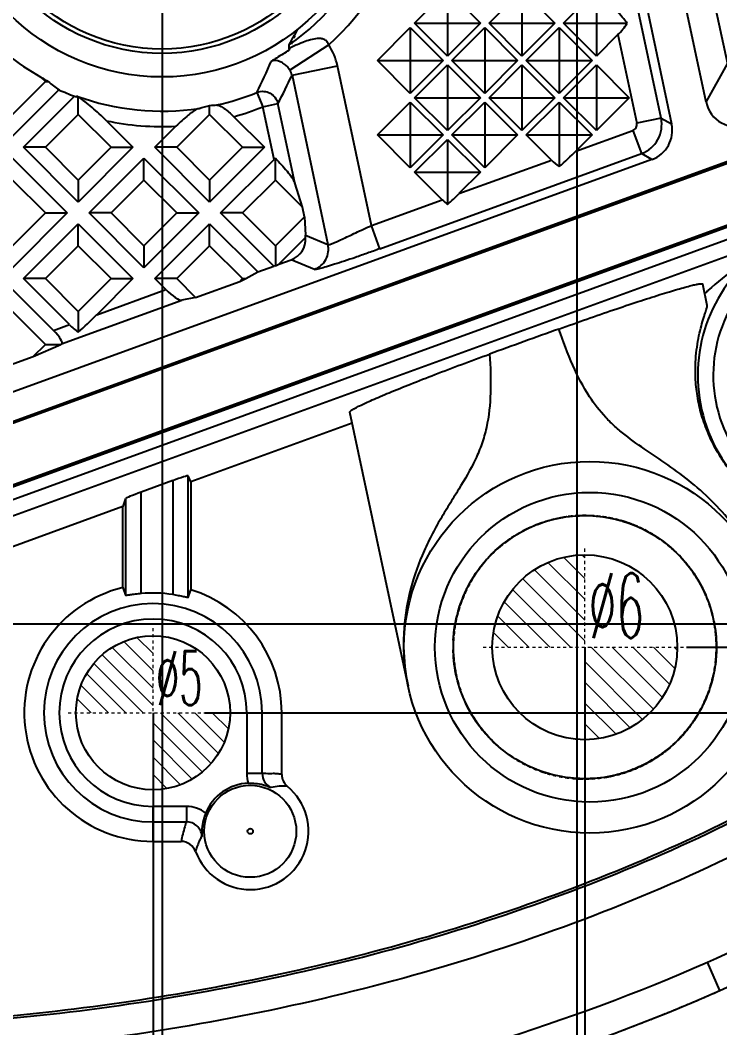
# Model space of a CAD drawing. Header units: millimetres. Extents: x 2089 to 2530, y 1631 to 2074.
# Drawn here: x 2254.95 to 2277.64, y 1778.78 to 1811.48 of the extents above; entities that cross this region are included whole.
import ezdxf

# ---------------------------------------------------------------- set-up
doc = ezdxf.new("R2010")
doc.units = ezdxf.units.MM
doc.linetypes.add('CENTER', pattern=[0.6, 0.375, -0.075, 0.075, -0.075])
doc.linetypes.add('HIDDEN', pattern=[0.2, 0.1, -0.1])
doc.layers.add('DEFAULT_2', color=8, linetype='HIDDEN')
doc.layers.add('epin', color=13, linetype='Continuous', lineweight=9)
doc.styles.get("Standard").update_dxf_attribs({"font": 'arial.ttf'})
doc.styles.add('TXT05', font='txt.shx', dxfattribs={"width": 0.5, "bigfont": 'gbcbig.shx'})
doc.dimstyles.new('副本 ISO-25-1', dxfattribs={"dimtxt": 5, "dimasz": 5, "dimexe": 0, "dimexo": 0, "dimgap": 0, "dimtad": 1, "dimtxsty": 'Standard', "dimcen": 0, "dimclrd": 4, "dimclre": 4, "dimclrt": 6, "dimazin": 0, "dimtfac": 1, "dimtofl": 0, "dimtmove": 0, "dimatfit": 3, "dimfxl": 0, "dimarcsym": 0})

# ---------------------------------------------------------------- blocks, each defined once
blk = doc.blocks.new('epin_ejp_6')
at = {"layer": 'epin'}
h = blk.add_hatch(dxfattribs=at)
h.set_pattern_fill('_ANSI31', color=123, scale=0.15, angle=90, style=0)
h.set_pattern_definition([(135, (735.3002, 266.8078), (-0.3367596, -0.3367596), [])])
h.paths.add_polyline_path([(0, 3, 0.414214), (-3, 0), (0, 0)])
h.paths.add_polyline_path([(3, 0), (0, 0), (0, -3, 0.414214)])
at = {"layer": 'epin', "color": 1, "linetype": 'CENTER', "ltscale": 0.186593}
for p, q in [((0, -3.3), (0, 3.3)), ((-3.3, 0), (3.3, 0))]:
    blk.add_line(p, q, dxfattribs=at)
at = {"layer": 'epin'}
blk.add_circle((0, 0), 3, dxfattribs=at)
at = {"layer": 'epin', "color": 6, "style": 'TXT05', "width": 0.5}
blk.add_text('%%c6', height=2.1, dxfattribs=at).set_placement((0.12, 0.3))
blk = doc.blocks.new('epin_ejp_5')
at = {"layer": 'epin'}
h = blk.add_hatch(dxfattribs=at)
h.set_pattern_fill('_ANSI31', color=123, scale=0.125, angle=90, style=0)
h.set_pattern_definition([(135, (997.232, -920.25403), (-0.280633, -0.280633), [])])
h.paths.add_polyline_path([(0, 2.5, 0.414214), (-2.5, 0), (0, 0)])
h.paths.add_polyline_path([(2.5, 0), (0, 0), (0, -2.5, 0.414214)])
at = {"layer": 'epin', "color": 1, "linetype": 'CENTER', "ltscale": 0.155494}
for p, q in [((0, -2.75), (0, 2.75)), ((-2.75, 0), (2.75, 0))]:
    blk.add_line(p, q, dxfattribs=at)
at = {"layer": 'epin'}
blk.add_circle((0, 0), 2.5, dxfattribs=at)
at = {"layer": 'epin', "color": 6, "style": 'TXT05', "width": 0.5}
blk.add_text('%%c5', height=1.75, dxfattribs=at).set_placement((0.1, 0.25))
blk = doc.blocks.new('*D115')
at = {"color": 4, "linetype": 'Continuous', "lineweight": -2, "transparency": 16777216}
for p, q in [((2295.255, 1812.953), (2330.286, 1812.953)), ((2330.286, 1812.953), (2340.286, 1809.309)), ((2340.286, 1809.309), (2367.108, 1809.309))]:
    blk.add_line(p, q, dxfattribs=at)
at = {"layer": 'Defpoints', "color": 0, "transparency": 16777216}
for p in [(2248.301, 1863.577), (2295.255, 1812.953), (2350.286, 1809.309)]:
    blk.add_point(p, dxfattribs=at)
at = {"color": 6, "transparency": 16777216, "insert": (2358.697, 1812.314), "char_height": 5, "attachment_point": 5}
blk.add_mtext('50,62', dxfattribs=at)
blk = doc.blocks.new('*D116')
at = {"color": 4, "linetype": 'Continuous', "lineweight": -2, "transparency": 16777216}
blk.add_line((2290.511, 1800.174), (2363.281, 1800.174), dxfattribs=at)
at = {"layer": 'Defpoints', "color": 0, "transparency": 16777216}
for p in [(2248.301, 1863.577), (2290.511, 1800.174), (2350.286, 1800.174)]:
    blk.add_point(p, dxfattribs=at)
at = {"color": 6, "transparency": 16777216, "insert": (2356.784, 1803.179), "char_height": 5, "attachment_point": 5}
blk.add_mtext('63,4', dxfattribs=at)
blk = doc.blocks.new('*D117')
at = {"color": 4, "linetype": 'Continuous', "lineweight": -2, "transparency": 16777216}
blk.add_line((2251.051, 1791.891), (2367.128, 1791.891), dxfattribs=at)
at = {"layer": 'Defpoints', "color": 0, "transparency": 16777216}
for p in [(2248.301, 1863.577), (2251.051, 1791.891), (2350.286, 1791.891)]:
    blk.add_point(p, dxfattribs=at)
at = {"color": 6, "transparency": 16777216, "insert": (2358.707, 1794.896), "char_height": 5, "attachment_point": 5}
blk.add_mtext('71,69', dxfattribs=at)
blk = doc.blocks.new('*D118')
at = {"color": 4, "linetype": 'Continuous', "lineweight": -2, "transparency": 16777216}
for p, q in [((2276.562, 1791.129), (2330.286, 1791.129)), ((2330.286, 1791.129), (2340.286, 1785.096)), ((2340.286, 1785.096), (2367.155, 1785.096))]:
    blk.add_line(p, q, dxfattribs=at)
at = {"layer": 'Defpoints', "color": 0, "transparency": 16777216}
for p in [(2248.301, 1863.577), (2276.562, 1791.129), (2350.286, 1785.096)]:
    blk.add_point(p, dxfattribs=at)
at = {"color": 6, "transparency": 16777216, "insert": (2358.721, 1788.101), "char_height": 5, "attachment_point": 5}
blk.add_mtext('72,45', dxfattribs=at)
blk = doc.blocks.new('*D119')
at = {"color": 4, "linetype": 'Continuous', "lineweight": -2, "transparency": 16777216}
for p, q in [((2260.938, 1789.003), (2330.286, 1789.003)), ((2330.286, 1789.003), (2340.286, 1778.245)), ((2340.286, 1778.245), (2367.118, 1778.245))]:
    blk.add_line(p, q, dxfattribs=at)
at = {"layer": 'Defpoints', "color": 0, "transparency": 16777216}
for p in [(2248.301, 1863.577), (2260.938, 1789.003), (2350.286, 1778.245)]:
    blk.add_point(p, dxfattribs=at)
at = {"color": 6, "transparency": 16777216, "insert": (2358.702, 1781.24), "char_height": 5, "attachment_point": 5}
blk.add_mtext('74,57', dxfattribs=at)
blk = doc.blocks.new('*D120')
at = {"color": 4, "linetype": 'Continuous', "lineweight": -2, "transparency": 16777216}
blk.add_line((2270.301, 1764.577), (2357.459, 1764.577), dxfattribs=at)
at = {"layer": 'Defpoints', "color": 0, "transparency": 16777216}
for p in [(2248.301, 1863.577), (2270.301, 1764.577), (2350.286, 1764.577)]:
    blk.add_point(p, dxfattribs=at)
at = {"color": 6, "transparency": 16777216, "insert": (2353.873, 1767.13), "char_height": 5, "attachment_point": 5}
blk.add_mtext('99', dxfattribs=at)
blk = doc.blocks.new('*D121')
at = {"color": 4, "linetype": 'Continuous', "lineweight": -2, "transparency": 16777216}
blk.add_line((2321.607, 1749.577), (2360.842, 1749.577), dxfattribs=at)
at = {"layer": 'Defpoints', "color": 0, "transparency": 16777216}
for p in [(2248.301, 1863.577), (2321.607, 1749.577), (2350.286, 1749.577)]:
    blk.add_point(p, dxfattribs=at)
at = {"color": 6, "transparency": 16777216, "insert": (2355.564, 1752.087), "char_height": 5, "attachment_point": 5}
blk.add_mtext('114', dxfattribs=at)
blk = doc.blocks.new('*D122')
at = {"color": 4, "linetype": 'Continuous', "lineweight": -2, "transparency": 16777216}
blk.add_line((2324.901, 1733.577), (2360.846, 1733.577), dxfattribs=at)
at = {"layer": 'Defpoints', "color": 0, "transparency": 16777216}
for p in [(2248.301, 1863.577), (2324.901, 1733.577), (2350.286, 1733.577)]:
    blk.add_point(p, dxfattribs=at)
at = {"color": 6, "transparency": 16777216, "insert": (2355.566, 1736.132), "char_height": 5, "attachment_point": 5}
blk.add_mtext('130', dxfattribs=at)
blk = doc.blocks.new('*D84')
at = {"color": 4, "linetype": 'Continuous', "lineweight": -2, "transparency": 16777216}
blk.add_line((2273.001, 1854.558), (2273.001, 1696.291), dxfattribs=at)
at = {"layer": 'Defpoints', "color": 0, "transparency": 16777216}
for p in [(2248.301, 1863.577), (2273.001, 1854.558), (2273.001, 1709.364)]:
    blk.add_point(p, dxfattribs=at)
at = {"color": 6, "transparency": 16777216, "insert": (2269.996, 1702.827), "char_height": 5, "attachment_point": 5, "rotation": 90}
blk.add_mtext('24,7', dxfattribs=at)
blk = doc.blocks.new('*D85')
at = {"color": 4, "linetype": 'Continuous', "lineweight": -2, "transparency": 16777216}
blk.add_line((2292.521, 1859.356), (2292.521, 1692.341), dxfattribs=at)
at = {"layer": 'Defpoints', "color": 0, "transparency": 16777216}
for p in [(2248.301, 1863.577), (2292.521, 1859.356), (2292.521, 1709.364)]:
    blk.add_point(p, dxfattribs=at)
at = {"color": 6, "transparency": 16777216, "insert": (2289.516, 1700.853), "char_height": 5, "attachment_point": 5, "rotation": 90}
blk.add_mtext('44,22', dxfattribs=at)
blk = doc.blocks.new('*D86')
at = {"color": 4, "linetype": 'Continuous', "lineweight": -2, "transparency": 16777216}
for p, q in [((2259.547, 1815.253), (2259.547, 1729.364)), ((2259.547, 1729.364), (2260.753, 1719.364)), ((2260.753, 1719.364), (2260.753, 1692.925))]:
    blk.add_line(p, q, dxfattribs=at)
at = {"layer": 'Defpoints', "color": 0, "transparency": 16777216}
for p in [(2248.301, 1863.577), (2259.547, 1815.253), (2260.753, 1709.364)]:
    blk.add_point(p, dxfattribs=at)
at = {"color": 6, "transparency": 16777216, "insert": (2257.748, 1701.144), "char_height": 5, "attachment_point": 5, "rotation": 90}
blk.add_mtext('11,25', dxfattribs=at)
blk = doc.blocks.new('*D87')
at = {"color": 4, "linetype": 'Continuous', "lineweight": -2, "transparency": 16777216}
for p, q in [((2293.526, 1812.016), (2293.526, 1729.364)), ((2293.526, 1729.364), (2301.15, 1719.364)), ((2301.15, 1719.364), (2301.15, 1692.29))]:
    blk.add_line(p, q, dxfattribs=at)
at = {"layer": 'Defpoints', "color": 0, "transparency": 16777216}
for p in [(2248.301, 1863.577), (2293.526, 1812.016), (2301.15, 1709.364)]:
    blk.add_point(p, dxfattribs=at)
at = {"color": 6, "transparency": 16777216, "insert": (2298.145, 1700.827), "char_height": 5, "attachment_point": 5, "rotation": 90}
blk.add_mtext('45,23', dxfattribs=at)
blk = doc.blocks.new('*D88')
at = {"color": 4, "linetype": 'Continuous', "lineweight": -2, "transparency": 16777216}
for p, q in [((2290.511, 1798.296), (2290.511, 1729.364)), ((2290.511, 1729.364), (2287.247, 1719.364)), ((2287.247, 1719.364), (2287.247, 1693.255))]:
    blk.add_line(p, q, dxfattribs=at)
at = {"layer": 'Defpoints', "color": 0, "transparency": 16777216}
for p in [(2248.301, 1863.577), (2290.511, 1798.296), (2287.247, 1709.364)]:
    blk.add_point(p, dxfattribs=at)
at = {"color": 6, "transparency": 16777216, "insert": (2284.242, 1701.31), "char_height": 5, "attachment_point": 5, "rotation": 90}
blk.add_mtext('42,21', dxfattribs=at)
blk = doc.blocks.new('*D128')
at = {"color": 4, "linetype": 'Continuous', "lineweight": -2, "transparency": 16777216}
for p, q in [((2259.255, 1789.003), (2259.255, 1729.364)), ((2259.255, 1729.364), (2254.729, 1719.364)), ((2254.729, 1719.364), (2254.729, 1692.925))]:
    blk.add_line(p, q, dxfattribs=at)
at = {"layer": 'Defpoints', "color": 0, "transparency": 16777216}
for p in [(2248.301, 1863.577), (2259.255, 1789.003), (2254.729, 1709.364)]:
    blk.add_point(p, dxfattribs=at)
at = {"color": 6, "transparency": 16777216, "insert": (2251.724, 1701.144), "char_height": 5, "attachment_point": 5, "rotation": 90}
blk.add_mtext('10,95', dxfattribs=at)
blk = doc.blocks.new('*D129')
at = {"color": 4, "linetype": 'Continuous', "lineweight": -2, "transparency": 16777216}
for p, q in [((2273.262, 1791.129), (2273.262, 1729.364)), ((2273.262, 1729.364), (2281.678, 1719.364)), ((2281.678, 1719.364), (2281.678, 1692.41))]:
    blk.add_line(p, q, dxfattribs=at)
at = {"layer": 'Defpoints', "color": 0, "transparency": 16777216}
for p in [(2248.301, 1863.577), (2273.262, 1791.129), (2281.678, 1709.364)]:
    blk.add_point(p, dxfattribs=at)
at = {"color": 6, "transparency": 16777216, "insert": (2278.674, 1700.887), "char_height": 5, "attachment_point": 5, "rotation": 90}
blk.add_mtext('24,96', dxfattribs=at)
blk = doc.blocks.new('*D130')
at = {"color": 4, "linetype": 'Continuous', "lineweight": -2, "transparency": 16777216}
blk.add_line((2266.301, 1760.177), (2266.301, 1702.662), dxfattribs=at)
at = {"layer": 'Defpoints', "color": 0, "transparency": 16777216}
for p in [(2248.301, 1863.577), (2266.301, 1760.177), (2266.301, 1709.364)]:
    blk.add_point(p, dxfattribs=at)
at = {"color": 6, "transparency": 16777216, "insert": (2263.748, 1706.013), "char_height": 5, "attachment_point": 5, "rotation": 90}
blk.add_mtext('18', dxfattribs=at)
blk = doc.blocks.new('*D89')
at = {"color": 4, "linetype": 'Continuous', "lineweight": -2, "transparency": 16777216}
blk.add_line((2318.301, 1726.977), (2318.301, 1701.815), dxfattribs=at)
at = {"layer": 'Defpoints', "color": 0, "transparency": 16777216}
for p in [(2248.301, 1863.577), (2318.301, 1726.977), (2318.301, 1708.919)]:
    blk.add_point(p, dxfattribs=at)
at = {"color": 6, "transparency": 16777216, "insert": (2315.748, 1705.367), "char_height": 5, "attachment_point": 5, "rotation": 90}
blk.add_mtext('70', dxfattribs=at)

msp = doc.modelspace()

# ---------------------------------------------------------------- linework, layer by layer
at = {"color": 7, "linetype": 'Continuous'}
for p, q in [((2275.735, 1808.3), (2270.603, 1832.44)), ((2277.199, 1808.816), (2272.193, 1832.369)), ((2270.976, 1832.111), (2276.077, 1808.11)), ((2276.076, 1818.58), (2277.888, 1810.058)), ((2267.741, 1811.377), (2268.807, 1812.443)), ((2268.807, 1812.443), (2269.873, 1811.377)), ((2268.807, 1812.443), (2268.807, 1810.311)), ((2270.157, 1811.377), (2271.223, 1812.443)), ((2271.223, 1812.443), (2272.289, 1811.377)), ((2271.223, 1812.443), (2271.223, 1810.311)), ((2272.573, 1811.377), (2273.639, 1812.443)), ((2273.639, 1812.443), (2273.639, 1810.311)), ((2267.741, 1811.377), (2269.873, 1811.377)), ((2268.807, 1810.311), (2267.741, 1811.377)), ((2269.873, 1811.377), (2268.807, 1810.311)), ((2270.157, 1811.377), (2272.289, 1811.377)), ((2271.223, 1810.311), (2270.157, 1811.377)), ((2272.289, 1811.377), (2271.223, 1810.311)), ((2272.573, 1811.377), (2274.641, 1811.377)), ((2273.639, 1810.311), (2272.573, 1811.377)), ((2263.929, 1811.167), (2263.845, 1811.002)), ((2266.533, 1810.169), (2267.599, 1811.235)), ((2267.599, 1811.235), (2268.665, 1810.169)), ((2267.599, 1811.235), (2267.599, 1809.103)), ((2268.949, 1810.169), (2270.015, 1811.235)), ((2270.015, 1811.235), (2271.081, 1810.169)), ((2270.015, 1811.235), (2270.015, 1809.103)), ((2271.365, 1810.169), (2272.431, 1811.235)), ((2272.431, 1811.235), (2273.497, 1810.169)), ((2272.431, 1811.235), (2272.431, 1809.103)), ((2274.338, 1811.009), (2273.639, 1810.311)), ((2274.338, 1811.009), (2274.949, 1808.133)), ((2264.957, 1810.676), (2263.695, 1809.859)), ((2252.423, 1797.632), (2288.01, 1810.585)), ((2288.11, 1810.547), (2252.423, 1797.557)), ((2263.764, 1809.688), (2265.236, 1810.001)), ((2266.338, 1804.815), (2265.236, 1810.001)), ((2266.533, 1810.169), (2268.665, 1810.169)), ((2267.599, 1809.103), (2266.533, 1810.169)), ((2268.665, 1810.169), (2267.599, 1809.103)), ((2267.741, 1808.961), (2268.807, 1810.027)), ((2268.807, 1810.027), (2269.873, 1808.961)), ((2268.807, 1810.027), (2268.807, 1807.895)), ((2268.949, 1810.169), (2271.081, 1810.169)), ((2270.015, 1809.103), (2268.949, 1810.169)), ((2271.081, 1810.169), (2270.015, 1809.103)), ((2270.157, 1808.961), (2271.223, 1810.027)), ((2271.223, 1810.027), (2272.289, 1808.961)), ((2271.223, 1810.027), (2271.223, 1807.895)), ((2271.365, 1810.169), (2273.497, 1810.169)), ((2272.431, 1809.103), (2271.365, 1810.169)), ((2273.497, 1810.169), (2272.431, 1809.103)), ((2272.573, 1808.961), (2273.639, 1810.027)), ((2273.639, 1810.027), (2274.705, 1808.961)), ((2273.639, 1810.027), (2273.639, 1807.895)), ((2277.199, 1808.816), (2277.888, 1810.058)), ((2263.764, 1809.688), (2264.931, 1804.194)), ((2252.809, 1795.238), (2291.892, 1809.463)), ((2254.697, 1808.42), (2255.763, 1809.486)), ((2255.763, 1809.486), (2255.618, 1809.63)), ((2255.763, 1809.486), (2255.858, 1809.486)), ((2252.423, 1795.568), (2289.508, 1809.066)), ((2289.618, 1809.031), (2252.423, 1795.493)), ((2252.981, 1794.767), (2292.063, 1808.992)), ((2256.205, 1809.218), (2254.697, 1807.709)), ((2255.052, 1807.354), (2256.709, 1809.012)), ((2256.828, 1808.42), (2256.829, 1808.988)), ((2262.626, 1809.132), (2262.815, 1808.668)), ((2261.092, 1808.42), (2261.092, 1808.714)), ((2262.815, 1808.668), (2263.306, 1808.772)), ((2263.18, 1806.954), (2262.815, 1808.668)), ((2263.853, 1806.202), (2263.306, 1808.772)), ((2266.533, 1807.753), (2267.599, 1808.819)), ((2267.599, 1808.819), (2268.665, 1807.753)), ((2267.599, 1808.819), (2267.599, 1806.687)), ((2267.741, 1808.961), (2269.873, 1808.961)), ((2268.807, 1807.895), (2267.741, 1808.961)), ((2269.873, 1808.961), (2268.807, 1807.895)), ((2268.949, 1807.753), (2270.015, 1808.819)), ((2270.015, 1808.819), (2271.081, 1807.753)), ((2270.015, 1808.819), (2270.015, 1806.687)), ((2270.157, 1808.961), (2272.289, 1808.961)), ((2271.223, 1807.895), (2270.157, 1808.961)), ((2272.289, 1808.961), (2271.223, 1807.895)), ((2271.365, 1807.753), (2272.431, 1808.819)), ((2272.431, 1808.819), (2273.497, 1807.753)), ((2272.431, 1808.819), (2272.431, 1806.725)), ((2272.573, 1808.961), (2274.705, 1808.961)), ((2273.639, 1807.895), (2272.573, 1808.961)), ((2274.705, 1808.961), (2273.639, 1807.895)), ((2256.828, 1808.42), (2255.763, 1807.354)), ((2257.894, 1807.354), (2256.828, 1808.42)), ((2261.092, 1808.42), (2260.026, 1807.354)), ((2262.158, 1807.354), (2261.092, 1808.42)), ((2261.877, 1808.346), (2262.869, 1807.354)), ((2257.743, 1808.216), (2258.605, 1807.354)), ((2259.316, 1807.354), (2260, 1808.038)), ((2275.735, 1808.3), (2274.949, 1808.133)), ((2275.735, 1808.3), (2276.077, 1808.11)), ((2266.533, 1807.753), (2268.665, 1807.753)), ((2267.599, 1806.687), (2266.533, 1807.753)), ((2268.665, 1807.753), (2267.599, 1806.687)), ((2268.949, 1807.753), (2271.081, 1807.753)), ((2270.015, 1806.687), (2268.949, 1807.753)), ((2271.081, 1807.753), (2270.015, 1806.687)), ((2271.365, 1807.753), (2273.497, 1807.753)), ((2272.178, 1806.94), (2271.365, 1807.753)), ((2272.974, 1807.23), (2274.821, 1807.902)), ((2273.497, 1807.753), (2272.974, 1807.23)), ((2274.821, 1807.902), (2275.096, 1807.148)), ((2255.763, 1807.354), (2255.052, 1807.354)), ((2256.828, 1805.577), (2255.052, 1807.354)), ((2255.763, 1807.354), (2256.828, 1806.288)), ((2256.828, 1806.288), (2257.894, 1807.354)), ((2258.605, 1807.354), (2256.828, 1805.577)), ((2257.894, 1807.354), (2258.605, 1807.354)), ((2260.026, 1807.354), (2259.316, 1807.354)), ((2261.092, 1805.577), (2259.316, 1807.354)), ((2260.026, 1807.354), (2261.092, 1806.288)), ((2261.092, 1806.288), (2262.158, 1807.354)), ((2262.869, 1807.354), (2261.092, 1805.577)), ((2262.158, 1807.354), (2262.869, 1807.354)), ((2267.741, 1806.545), (2268.807, 1807.611)), ((2268.807, 1807.611), (2269.873, 1806.545)), ((2268.807, 1807.611), (2268.807, 1805.497)), ((2266.613, 1804.06), (2275.096, 1807.148)), ((2275.438, 1806.958), (2275.096, 1807.148)), ((2275.438, 1806.958), (2252.422, 1798.58)), ((2254.697, 1806.999), (2256.473, 1805.222)), ((2257.184, 1805.222), (2258.96, 1806.999)), ((2258.96, 1806.288), (2258.96, 1806.999)), ((2258.96, 1806.999), (2260.737, 1805.222)), ((2261.448, 1805.222), (2263.18, 1806.954)), ((2263.224, 1806.288), (2263.224, 1806.998)), ((2269.176, 1805.848), (2272.178, 1806.94)), ((2267.741, 1806.545), (2269.873, 1806.545)), ((2268.635, 1805.651), (2267.741, 1806.545)), ((2269.873, 1806.545), (2269.176, 1805.848)), ((2255.763, 1805.222), (2254.697, 1806.288)), ((2256.828, 1806.288), (2256.828, 1805.577)), ((2258.96, 1806.288), (2257.894, 1805.222)), ((2260.026, 1805.222), (2258.96, 1806.288)), ((2261.092, 1806.288), (2261.092, 1805.577)), ((2263.224, 1806.288), (2262.158, 1805.222)), ((2264.103, 1805.409), (2263.224, 1806.288)), ((2264.103, 1805.409), (2263.853, 1806.202)), ((2264.169, 1805.101), (2264.103, 1805.409)), ((2266.338, 1804.815), (2268.635, 1805.651)), ((2254.697, 1804.156), (2255.763, 1805.222)), ((2256.473, 1805.222), (2254.697, 1803.446)), ((2255.763, 1805.222), (2256.473, 1805.222)), ((2257.894, 1805.222), (2257.184, 1805.222)), ((2258.96, 1803.446), (2257.184, 1805.222)), ((2257.894, 1805.222), (2258.96, 1804.156)), ((2258.96, 1804.156), (2260.026, 1805.222)), ((2260.737, 1805.222), (2258.96, 1803.446)), ((2260.026, 1805.222), (2260.737, 1805.222)), ((2262.158, 1805.222), (2261.448, 1805.222)), ((2263.173, 1803.497), (2261.448, 1805.222)), ((2262.158, 1805.222), (2263.224, 1804.156)), ((2263.224, 1804.156), (2264.169, 1805.101)), ((2264.169, 1805.101), (2264.201, 1804.504)), ((2255.052, 1803.09), (2256.828, 1804.867)), ((2256.828, 1804.156), (2256.828, 1804.867)), ((2256.828, 1804.867), (2258.605, 1803.09)), ((2259.316, 1803.09), (2261.092, 1804.867)), ((2261.092, 1804.867), (2262.652, 1803.308)), ((2261.092, 1804.156), (2261.092, 1804.867)), ((2266.613, 1804.06), (2266.338, 1804.815)), ((2264.2, 1804.421), (2263.335, 1803.556)), ((2264.201, 1804.504), (2264.931, 1804.194)), ((2256.828, 1804.156), (2255.763, 1803.09)), ((2257.894, 1803.09), (2256.828, 1804.156)), ((2258.96, 1804.156), (2258.96, 1803.446)), ((2261.092, 1804.156), (2260.026, 1803.09)), ((2262.158, 1803.09), (2261.092, 1804.156)), ((2263.224, 1804.156), (2263.224, 1803.508)), ((2262.652, 1803.308), (2263.173, 1803.497)), ((2263.224, 1803.508), (2263.173, 1803.497)), ((2263.224, 1803.508), (2263.335, 1803.556)), ((2263.335, 1803.556), (2263.74, 1803.704)), ((2264.494, 1803.391), (2263.74, 1803.704)), ((2262.27, 1803.09), (2262.652, 1803.308)), ((2255.763, 1803.09), (2255.052, 1803.09)), ((2256.545, 1801.597), (2255.052, 1803.09)), ((2255.763, 1803.09), (2256.828, 1802.024)), ((2256.828, 1802.024), (2257.894, 1803.09)), ((2258.605, 1803.09), (2257.436, 1801.921)), ((2257.894, 1803.09), (2258.605, 1803.09)), ((2260.026, 1803.09), (2259.316, 1803.09)), ((2259.671, 1802.735), (2259.316, 1803.09)), ((2260.026, 1803.09), (2260.636, 1802.481)), ((2260.636, 1802.481), (2262.071, 1803.003)), ((2262.071, 1803.003), (2262.158, 1803.09)), ((2262.071, 1803.003), (2262.27, 1803.09)), ((2262.158, 1803.09), (2262.27, 1803.09)), ((2277.233, 1802.219), (2277.086, 1802.912)), ((2254.697, 1802.735), (2256.024, 1801.407)), ((2257.436, 1801.921), (2259.671, 1802.735)), ((2260.636, 1802.481), (2260.187, 1802.388)), ((2256.291, 1800.97), (2260.187, 1802.388)), ((2255.763, 1800.958), (2254.697, 1802.024)), ((2256.828, 1802.024), (2256.828, 1801.355)), ((2256.024, 1801.407), (2256.545, 1801.597)), ((2255.367, 1800.563), (2255.763, 1800.958)), ((2255.367, 1800.563), (2256.27, 1800.958)), ((2255.763, 1800.958), (2256.27, 1800.958)), ((2256.27, 1800.958), (2256.291, 1800.97)), ((2254.384, 1800.205), (2255.367, 1800.563)), ((2267.528, 1789.875), (2265.639, 1798.761)), ((2265.716, 1798.397), (2260.484, 1796.493)), ((2260.484, 1796.493), (2260.396, 1796.694)), ((2260.396, 1792.746), (2260.396, 1796.694)), ((2259.893, 1796.535), (2258.871, 1796.162)), ((2259.893, 1796.535), (2259.893, 1792.837)), ((2260.484, 1796.493), (2260.484, 1792.995)), ((2258.368, 1795.957), (2258.281, 1795.691)), ((2258.368, 1795.957), (2258.368, 1792.814)), ((2258.871, 1792.871), (2258.871, 1796.162)), ((2258.281, 1795.691), (2254.069, 1794.158)), ((2258.281, 1793.064), (2258.281, 1795.691)), ((2258.281, 1793.064), (2258.368, 1792.814)), ((2260.396, 1792.746), (2260.484, 1792.995)), ((2262.296, 1789.003), (2263.431, 1789.005)), ((2262.296, 1789.003), (2262.296, 1787.032)), ((2262.798, 1787.032), (2262.798, 1789.005)), ((2263.431, 1787.004), (2263.431, 1789.005)), ((2262.798, 1787.032), (2262.296, 1787.032)), ((2260.342, 1785.963), (2259.255, 1785.963)), ((2259.255, 1784.828), (2259.255, 1785.963)), ((2260.342, 1785.963), (2260.342, 1785.461)), ((2259.255, 1785.461), (2260.342, 1785.461)), ((2259.255, 1784.828), (2260.166, 1784.828)), ((2277.642, 1779.987), (2277.238, 1780.907))]:
    msp.add_line(p, q, dxfattribs=at)
for centre, radius in [((2259.547, 1816.671), 7.036), ((2259.547, 1816.671), 6.271), ((2259.547, 1816.671), 6.13), ((2273.426, 1791.129), 6.03), ((2273.426, 1791.129), 5.025), ((2273.262, 1791.129), 3), ((2259.255, 1789.003), 2.5), ((2262.409, 1785.156), 1.493), ((2262.409, 1785.156), 0.0864)]:
    msp.add_circle(centre, radius, dxfattribs=at)
for centre, radius, start, end in [((2259.547, 1816.671), 7.272, 304.5467, 81.4822), ((2259.547, 1816.671), 8.075, 312.065, 17.7108), ((2252.973, 1816.699), 12.274, 330.6399, 332.3444), ((2259.547, 1816.671), 8.063, 231.3892, 240.8415), ((2258.389, 1818.32), 9.427, 302.7151, 304.1532), ((2257.485, 1809.773), 6.241, 6.8566, 7.2468), ((2244.848, 1817.886), 19.816, 333.7858, 336.9923), ((2244.349, 1818.814), 21.453, 332.0908, 334.8238), ((2259.547, 1816.671), 8.168, 245.8503, 249.6736), ((2259.547, 1816.671), 8.143, 250.1181, 278.4754), ((2259.547, 1816.671), 8.143, 282.6438, 292.2165), ((2259.547, 1816.671), 8.645, 285.6368, 292.2165), ((2278.181, 1809.024), 1.004, 191.9749, 290.0251), ((2259.547, 1816.671), 8.645, 257.9542, 273.0033), ((2274.751, 1808.092), 1.006, 290.0848, 11.9152), ((2275.095, 1807.901), 1.004, 289.9882, 12.0118), ((2281.968, 1799.958), 4.54, 53.67, 341.9985), ((2281.968, 1799.958), 5.042, 130.9852, 335.9543), ((2283.89, 1795.378), 9.883, 132.1461, 132.9924), ((2572.078, 969.78), 884.013, 109.81449, 109.969421), ((2259.255, 1789.003), 4.176, 103.4984, 270.0019), ((2259.255, 1789.003), 4.176, 0.042, 72.8948), ((2259.255, 1789.003), 3.886, 80.5517, 95.6773), ((2259.255, 1789.003), 3.542, 0.0257, 270), ((2259.255, 1789.003), 3.041, 0, 270), ((2274.11, 1791.266), 6.727, 177.2352, 179.8957), ((2273.263, 1791.141), 4.272, 176.1116, 186.0152), ((2274.136, 1791.266), 6.753, 179.8945, 181.1401), ((2274.08, 1791.262), 6.698, 181.1188, 191.9705), ((2263.306, 1787.033), 1.01, 180.0564, 198.2424), ((2263.933, 1787.002), 0.502, 179.7706, 230.4813), ((2262.409, 1785.156), 1.891, 200.3782, 50.4346), ((2262.409, 1785.156), 1.562, 92.2913, 157.7629), ((2263.478, 1784.678), 1.942, 86.0301, 101.7085), ((2260.342, 1784.959), 1.004, 51.7615, 89.9977), ((2262.524, 1785.11), 1.686, 157.7721, 178.4146), ((2262.466, 1785.112), 1.628, 178.4383, 183.7374)]:
    msp.add_arc(centre, radius, start, end, dxfattribs=at)
for centre, major_axis, ratio, start_param, end_param in [((2274.238, 1811.478), (0.614, 0.79), 0.38526, -1.884839, -1.402593), ((2261.049, 1818.173), (7.166, 7.166), 0.977781, -2.917607, -2.889456), ((2260.719, 1815.499), (-5.59, 5.59), 0.977781, -4.609163, -4.55363), ((2258.072, 1818.146), (7.037, -7.037), 0.977781, -0.52134, -0.484675), ((2260.951, 1818.075), (6.698, 6.698), 0.977781, -2.329868, -2.304574), ((2272.081, 1806.905), (1.598, 1.356), 0.174176, -1.498656, -1.131051), ((2263.211, 1806.808), (0.415, 0.44), 0.205683, 1.324536, 1.429449), ((2272.595, 1807.092), (0.713, -0.568), 0.429352, -1.827368, -1.459762), ((2268.282, 1805.522), (1.598, 1.356), 0.174176, -1.386285, -1.131051), ((2269.052, 1805.803), (0.713, -0.568), 0.429352, -1.827368, -1.572134), ((2263.497, 1804.365), (0.649, -0.276), 0.997959, -0.818924, 0.482423), ((2263.584, 1804.328), (0.41, 0.579), 0.796372, -0.916439, -0.788595), ((2259.801, 1802.782), (0.404, -0.384), 0.223943, -1.681642, -0.154479), ((2257.157, 1801.82), (0.882, 0.842), 0.100443, -2.046196, -1.345671), ((2256.675, 1801.644), (0.404, -0.384), 0.223943, -1.681642, -0.981118), ((2255.894, 1801.36), (0.404, -0.384), 0.223943, -0.067213, 1.45995), ((2259.893, 1796.511), (0.502, 0.183), 0.041019, 0.002496, 1.555839), ((2258.871, 1796.139), (0.502, 0.183), 0.041019, 1.555839, 3.109182)]:
    msp.add_ellipse(centre, major_axis=major_axis, ratio=ratio, start_param=start_param, end_param=end_param, dxfattribs=at)
for points, knots in [([(2277.238, 1780.907), (2280.45, 1782.318), (2285.109, 1784.874), (2290.528, 1789.352), (2294.042, 1793.282), (2296.825, 1797.76), (2298.723, 1802.68), (2299.725, 1807.855), (2299.853, 1811.368), (2299.806, 1813.12)], [0, 0, 0, 0, 0.250493, 0.375627, 0.500526, 0.625264, 0.749968, 0.874863, 1, 1, 1, 1]), ([(2277.642, 1779.987), (2278.923, 1780.549), (2281.332, 1781.708), (2284.669, 1783.639), (2287.579, 1785.648), (2290.111, 1787.718), (2292.308, 1789.844), (2294.201, 1792.024), (2295.82, 1794.26), (2297.197, 1796.565), (2298.352, 1798.967), (2299.291, 1801.489), (2300.019, 1804.151), (2300.534, 1806.982), (2300.817, 1810.007), (2300.839, 1812.079), (2300.811, 1813.147)], [0, 0, 0, 0, 0.09939, 0.189315, 0.271355, 0.346933, 0.417059, 0.482867, 0.545518, 0.606286, 0.66638, 0.727179, 0.789889, 0.855621, 0.925266, 1, 1, 1, 1]), ([(2274.641, 1811.377), (2274.602, 1811.426), (2274.443, 1811.622), (2274.273, 1811.809), (2274.139, 1811.944)], [0, 0, 0, 0, 0.247166, 1, 1, 1, 1]), ([(2263.676, 1810.561), (2263.675, 1810.572), (2263.671, 1810.605), (2263.667, 1810.639), (2263.668, 1810.662)], [0, 0, 0, 0, 0.321961, 1, 1, 1, 1]), ([(2263.668, 1810.662), (2263.668, 1810.665), (2263.668, 1810.671), (2263.668, 1810.678), (2263.67, 1810.682)], [0, 0, 0, 0, 0.346894, 1, 1, 1, 1]), ([(2264.142, 1810.766), (2264.103, 1810.752), (2263.945, 1810.688), (2263.791, 1810.617), (2263.676, 1810.561)], [0, 0, 0, 0, 0.248339, 1, 1, 1, 1]), ([(2264.957, 1810.676), (2264.945, 1810.714), (2264.908, 1810.787), (2264.81, 1810.857), (2264.696, 1810.883), (2264.543, 1810.883), (2264.357, 1810.843), (2264.213, 1810.794), (2264.142, 1810.766)], [0, 0, 0, 0, 0.129594, 0.256638, 0.381361, 0.505065, 0.751908, 1, 1, 1, 1]), ([(2263.484, 1810.388), (2263.411, 1810.341), (2263.279, 1810.258), (2263.145, 1810.179), (2263.087, 1810.141)], [0, 0, 0, 0, 0.557709, 1, 1, 1, 1]), ([(2263.695, 1809.859), (2263.672, 1809.895), (2263.622, 1809.959), (2263.526, 1810.048), (2263.419, 1810.118), (2263.305, 1810.162), (2263.193, 1810.179), (2263.121, 1810.159), (2263.088, 1810.141)], [0, 0, 0, 0, 0.174619, 0.337903, 0.539465, 0.70117, 0.842633, 1, 1, 1, 1]), ([(2256.709, 1809.012), (2256.73, 1809.008), (2256.77, 1809.002), (2256.809, 1808.992), (2256.829, 1808.988)], [0, 0, 0, 0, 0.505463, 1, 1, 1, 1]), ([(2256.83, 1808.991), (2256.825, 1808.992), (2256.808, 1809), (2256.79, 1809.008), (2256.777, 1809.013)], [0, 0, 0, 0, 0.261569, 1, 1, 1, 1]), ([(2262.626, 1809.132), (2262.696, 1809.161), (2262.846, 1809.185), (2263.058, 1809.123), (2263.227, 1808.981), (2263.291, 1808.846), (2263.306, 1808.772)], [0, 0, 0, 0, 0.260245, 0.503365, 0.741264, 1, 1, 1, 1]), ([(2257.743, 1808.216), (2257.667, 1808.292), (2257.514, 1808.438), (2257.282, 1808.644), (2257.089, 1808.803), (2256.938, 1808.915), (2256.865, 1808.966), (2256.829, 1808.988)], [0, 0, 0, 0, 0.26776, 0.529004, 0.777898, 0.893591, 1, 1, 1, 1]), ([(2261.329, 1808.725), (2261.343, 1808.726), (2261.378, 1808.719), (2261.458, 1808.684), (2261.575, 1808.609), (2261.725, 1808.491), (2261.826, 1808.397), (2261.877, 1808.346)], [0, 0, 0, 0, 0.063463, 0.151698, 0.38765, 0.679117, 1, 1, 1, 1]), ([(2260.747, 1808.617), (2260.722, 1808.61), (2260.669, 1808.584), (2260.586, 1808.534), (2260.495, 1808.469), (2260.363, 1808.368), (2260.195, 1808.226), (2260.065, 1808.103), (2260, 1808.038)], [0, 0, 0, 0, 0.080919, 0.185754, 0.305184, 0.434183, 0.710362, 1, 1, 1, 1]), ([(2274.821, 1807.902), (2274.864, 1807.921), (2274.944, 1807.985), (2274.955, 1808.086), (2274.949, 1808.133)], [0, 0, 0, 0, 0.499869, 1, 1, 1, 1]), ([(2263.224, 1806.998), (2263.291, 1806.929), (2263.42, 1806.791), (2263.599, 1806.583), (2263.732, 1806.414), (2263.814, 1806.288), (2263.844, 1806.229), (2263.853, 1806.202)], [0, 0, 0, 0, 0.282907, 0.5558, 0.808264, 0.916416, 1, 1, 1, 1]), ([(2264.931, 1804.194), (2264.936, 1804.191), (2264.952, 1804.192), (2264.98, 1804.198), (2265.02, 1804.212), (2265.098, 1804.242), (2265.222, 1804.294), (2265.397, 1804.374), (2265.604, 1804.471), (2265.834, 1804.581), (2266.082, 1804.698), (2266.252, 1804.776), (2266.338, 1804.815)], [0, 0, 0, 0, 0.010217, 0.028975, 0.056701, 0.093227, 0.191059, 0.317771, 0.468001, 0.635828, 0.815181, 1, 1, 1, 1]), ([(2264.494, 1803.391), (2264.57, 1803.42), (2264.716, 1803.507), (2264.877, 1803.708), (2264.951, 1803.95), (2264.948, 1804.116), (2264.931, 1804.194)], [0, 0, 0, 0, 0.245952, 0.505556, 0.760904, 1, 1, 1, 1]), ([(2266.613, 1804.06), (2266.479, 1804.011), (2266.216, 1803.917), (2265.832, 1803.783), (2265.477, 1803.663), (2265.163, 1803.561), (2264.902, 1803.48), (2264.722, 1803.429), (2264.612, 1803.402), (2264.557, 1803.392), (2264.52, 1803.388), (2264.501, 1803.388), (2264.494, 1803.391)], [0, 0, 0, 0, 0.192244, 0.377219, 0.547474, 0.697154, 0.821761, 0.916013, 0.94967, 0.97418, 0.990554, 1, 1, 1, 1]), ([(2278.662, 1803.763), (2278.505, 1803.667), (2278.014, 1803.345), (2277.556, 1802.976), (2277.258, 1802.706)], [0, 0, 0, 0, 0.314529, 1, 1, 1, 1]), ([(2272.419, 1801.455), (2272.722, 1801.564), (2273.314, 1801.775), (2274.173, 1802.072), (2274.962, 1802.337), (2275.565, 1802.531), (2275.993, 1802.663), (2276.265, 1802.744), (2276.501, 1802.811), (2276.7, 1802.863), (2276.855, 1802.9), (2276.975, 1802.92), (2277.039, 1802.929), (2277.084, 1802.922), (2277.086, 1802.912)], [0, 0, 0, 0, 0.196883, 0.3844, 0.556132, 0.706512, 0.771957, 0.830089, 0.880349, 0.922232, 0.955321, 0.979247, 0.993891, 1, 1, 1, 1]), ([(2276.85, 1799.958), (2276.846, 1800.097), (2276.848, 1800.371), (2276.883, 1800.769), (2276.943, 1801.139), (2277.017, 1801.469), (2277.086, 1801.714), (2277.138, 1801.883), (2277.171, 1801.986), (2277.198, 1802.072), (2277.219, 1802.139), (2277.23, 1802.185), (2277.235, 1802.21), (2277.233, 1802.219)], [0, 0, 0, 0, 0.181436, 0.355785, 0.519582, 0.667944, 0.795918, 0.850622, 0.898056, 0.937342, 0.967672, 0.988609, 1, 1, 1, 1]), ([(2273.418, 1799.259), (2273.208, 1799.581), (2272.84, 1800.302), (2272.556, 1801.057), (2272.419, 1801.455)], [0, 0, 0, 0, 0.477547, 1, 1, 1, 1]), ([(2265.639, 1798.761), (2265.638, 1798.765), (2265.643, 1798.777), (2265.668, 1798.802), (2265.727, 1798.842), (2265.828, 1798.9), (2265.971, 1798.972), (2266.154, 1799.059), (2266.375, 1799.158), (2266.634, 1799.271), (2267.047, 1799.444), (2267.638, 1799.684), (2268.421, 1799.989), (2269.277, 1800.313), (2269.869, 1800.532), (2270.171, 1800.642)], [0, 0, 0, 0, 0.002594, 0.006917, 0.021891, 0.045669, 0.078233, 0.119377, 0.168853, 0.226315, 0.291336, 0.441949, 0.615047, 0.80377, 1, 1, 1, 1]), ([(2270.171, 1800.642), (2270.201, 1800.225), (2270.231, 1799.426), (2270.133, 1798.446), (2269.93, 1797.731), (2269.651, 1797.051), (2269.268, 1796.404), (2268.856, 1795.75), (2268.543, 1795.231), (2268.244, 1794.685), (2267.884, 1793.915), (2267.537, 1792.889), (2267.411, 1792.026), (2267.39, 1791.59)], [0, 0, 0, 0, 0.129856, 0.248141, 0.30434, 0.360273, 0.476272, 0.537352, 0.600378, 0.664927, 0.730667, 0.864372, 1, 1, 1, 1]), ([(2278.522, 1796.157), (2278.519, 1796.169), (2278.501, 1796.199), (2278.46, 1796.255), (2278.39, 1796.339), (2278.285, 1796.463), (2278.137, 1796.641), (2277.948, 1796.882), (2277.742, 1797.175), (2277.486, 1797.592), (2277.231, 1798.114), (2277.019, 1798.739), (2276.891, 1799.351), (2276.856, 1799.757), (2276.85, 1799.958)], [0, 0, 0, 0, 0.008491, 0.024296, 0.049213, 0.086029, 0.139171, 0.212996, 0.302214, 0.392589, 0.558881, 0.71186, 0.858171, 1, 1, 1, 1]), ([(2278.727, 1794.055), (2278.417, 1794.656), (2277.815, 1795.486), (2276.839, 1796.395), (2276.067, 1796.976), (2275.296, 1797.492), (2274.682, 1797.919), (2274.238, 1798.287), (2273.834, 1798.684), (2273.573, 1799.021), (2273.418, 1799.259)], [0, 0, 0, 0, 0.270279, 0.402928, 0.532127, 0.656279, 0.773844, 0.83058, 0.886652, 1, 1, 1, 1]), ([(2269, 1791.431), (2269.032, 1791.892), (2269.253, 1792.808), (2269.996, 1794.006), (2271.09, 1794.896), (2271.972, 1795.231), (2272.425, 1795.321)], [0, 0, 0, 0, 0.249954, 0.5, 0.749984, 1, 1, 1, 1]), ([(2272.425, 1795.321), (2273.002, 1795.437), (2273.921, 1795.423), (2275.047, 1795.048), (2275.817, 1794.591), (2276.477, 1793.987), (2277.173, 1793.025), (2277.449, 1792.148), (2277.509, 1791.562)], [0, 0, 0, 0, 0.249357, 0.374655, 0.499949, 0.625349, 0.750649, 1, 1, 1, 1]), ([(2252.065, 1778.891), (2253.78, 1778.992), (2257.204, 1779.318), (2262.294, 1780.153), (2267.31, 1781.347), (2272.218, 1782.916), (2276.977, 1784.872), (2281.518, 1787.274), (2285.726, 1790.194), (2288.223, 1792.527), (2289.354, 1793.791)], [0, 0, 0, 0, 0.12547, 0.250961, 0.376401, 0.501731, 0.6269, 0.751723, 0.87613, 1, 1, 1, 1]), ([(2253.629, 1779.082), (2255.269, 1779.215), (2258.542, 1779.591), (2263.404, 1780.473), (2268.193, 1781.69), (2272.881, 1783.253), (2277.434, 1785.184), (2283.215, 1788.313), (2287.143, 1791.433), (2289.327, 1793.883)], [0, 0, 0, 0, 0.125099, 0.250202, 0.375305, 0.500407, 0.6255, 0.750576, 1, 1, 1, 1]), ([(2289.996, 1793.004), (2287.564, 1790.314), (2283.161, 1786.935), (2276.7, 1783.634), (2271.63, 1781.635), (2266.422, 1780.063), (2261.108, 1778.9), (2255.726, 1778.126), (2252.109, 1777.864), (2250.299, 1777.806)], [0, 0, 0, 0, 0.250122, 0.375282, 0.500309, 0.625268, 0.750191, 0.875081, 1, 1, 1, 1]), ([(2258.871, 1792.871), (2258.807, 1792.864), (2258.715, 1792.854), (2258.598, 1792.838), (2258.524, 1792.828), (2258.462, 1792.819), (2258.416, 1792.813), (2258.386, 1792.811), (2258.373, 1792.811), (2258.369, 1792.812), (2258.368, 1792.814)], [0, 0, 0, 0, 0.377194, 0.548433, 0.699242, 0.82403, 0.917905, 0.976776, 0.992613, 1, 1, 1, 1]), ([(2260.396, 1792.746), (2260.395, 1792.744), (2260.39, 1792.743), (2260.377, 1792.744), (2260.348, 1792.748), (2260.302, 1792.757), (2260.24, 1792.77), (2260.165, 1792.786), (2260.048, 1792.81), (2259.956, 1792.826), (2259.893, 1792.837)], [0, 0, 0, 0, 0.007203, 0.022989, 0.082203, 0.176773, 0.302201, 0.453257, 0.624296, 1, 1, 1, 1]), ([(2277.509, 1791.562), (2277.536, 1791.301), (2277.542, 1790.774), (2277.402, 1789.996), (2277.123, 1789.257), (2276.715, 1788.58), (2276.189, 1787.99), (2275.357, 1787.35), (2274.609, 1787.046), (2274.098, 1786.944)], [0, 0, 0, 0, 0.125116, 0.250189, 0.37538, 0.50055, 0.625608, 0.750756, 1, 1, 1, 1]), ([(2274.098, 1786.944), (2273.521, 1786.829), (2272.604, 1786.843), (2271.479, 1787.216), (2270.709, 1787.671), (2270.049, 1788.274), (2269.353, 1789.234), (2269.076, 1790.108), (2269.014, 1790.693)], [0, 0, 0, 0, 0.249359, 0.374657, 0.499949, 0.625348, 0.750649, 1, 1, 1, 1]), ([(2262.798, 1787.032), (2262.798, 1786.939), (2262.852, 1786.749), (2263.001, 1786.619), (2263.085, 1786.579)], [0, 0, 0, 0, 0.500103, 1, 1, 1, 1]), ([(2263.431, 1787.004), (2263.379, 1787.012), (2263.286, 1787.024), (2263.154, 1787.028), (2262.996, 1787.024), (2262.877, 1787.029), (2262.798, 1787.032)], [0, 0, 0, 0, 0.251262, 0.438502, 0.625629, 1, 1, 1, 1]), ([(2262.347, 1786.717), (2262.422, 1786.72), (2262.675, 1786.713), (2262.924, 1786.65), (2263.085, 1786.579)], [0, 0, 0, 0, 0.300351, 1, 1, 1, 1]), ([(2260.342, 1785.461), (2260.322, 1785.409), (2260.251, 1785.201), (2260.196, 1784.988), (2260.166, 1784.828)], [0, 0, 0, 0, 0.254673, 1, 1, 1, 1]), ([(2260.841, 1785.006), (2260.829, 1785.126), (2260.714, 1785.367), (2260.463, 1785.461), (2260.342, 1785.461)], [0, 0, 0, 0, 0.499946, 1, 1, 1, 1]), ([(2260.636, 1784.498), (2260.601, 1784.592), (2260.472, 1784.764), (2260.266, 1784.828), (2260.166, 1784.828)], [0, 0, 0, 0, 0.499995, 1, 1, 1, 1]), ([(2260.841, 1785.008), (2260.818, 1784.968), (2260.735, 1784.805), (2260.671, 1784.633), (2260.635, 1784.501)], [0, 0, 0, 0, 0.253082, 1, 1, 1, 1]), ([(2219.364, 1780.907), (2223.89, 1778.919), (2233.441, 1776.004), (2248.301, 1774.593), (2263.161, 1776.004), (2272.711, 1778.919), (2277.238, 1780.907)], [0, 0, 0, 0, 0.249879, 0.5, 0.750121, 1, 1, 1, 1])]:
    msp.add_open_spline(points, degree=3, knots=knots, dxfattribs=at)
for points in [[(2265.236, 1810.001), (2265.185, 1810.239), (2265.089, 1810.472), (2264.957, 1810.676)], [(2263.763, 1809.688), (2263.751, 1809.748), (2263.728, 1809.807), (2263.695, 1809.859)], [(2218.96, 1779.987), (2236.956, 1772.082), (2259.645, 1772.082), (2277.642, 1779.987)]]:
    msp.add_open_spline(points, degree=3, dxfattribs=at)
at = {"layer": 'DEFAULT_2', "color": 8, "linetype": 'HIDDEN'}
for p, q in [((2275.764, 1794.592), (2275.918, 1794.475)), ((2269.57, 1793.279), (2269.719, 1793.517)), ((2277.029, 1793.144), (2277.083, 1793.039)), ((2277.08, 1793.045), (2277.126, 1792.951)), ((2277.144, 1792.911), (2277.121, 1792.961)), ((2277.14, 1792.921), (2277.147, 1792.906)), ((2277.449, 1791.961), (2277.453, 1791.945)), ((2277.453, 1791.945), (2277.457, 1791.921)), ((2277.514, 1791.513), (2277.509, 1791.565)), ((2277.518, 1791.461), (2277.531, 1791.169)), ((2277.531, 1791.169), (2277.521, 1790.828)), ((2269.069, 1790.326), (2269.073, 1790.304)), ((2269.375, 1789.361), (2269.388, 1789.333)), ((2269.384, 1789.342), (2269.42, 1789.264)), ((2269.415, 1789.276), (2269.468, 1789.17)), ((2270.7, 1787.716), (2270.553, 1787.832)), ((2270.843, 1787.613), (2270.693, 1787.721)), ((2270.843, 1787.613), (2270.993, 1787.515)), ((2272.207, 1786.995), (2272.4, 1786.951))]:
    msp.add_line(p, q, dxfattribs=at)
for points in [[(2272.425, 1795.321), (2272.268, 1795.287), (2271.783, 1795.139), (2271.325, 1794.938), (2270.899, 1794.689), (2270.511, 1794.4), (2270.165, 1794.075), (2269.865, 1793.723), (2269.612, 1793.35), (2269.405, 1792.964), (2269.242, 1792.574), (2269.122, 1792.185), (2269.043, 1791.804), (2269.001, 1791.438), (2268.991, 1791.098), (2269.004, 1790.805), (2269.024, 1790.604), (2269.041, 1790.488), (2269.051, 1790.422), (2269.058, 1790.384), (2269.062, 1790.36), (2269.065, 1790.344), (2269.069, 1790.326)], [(2271.254, 1794.901), (2271.536, 1795.039), (2271.831, 1795.156), (2272.136, 1795.253), (2272.425, 1795.321)], [(2275.615, 1794.695), (2275.459, 1794.794), (2275.295, 1794.888), (2275.124, 1794.976), (2274.945, 1795.058), (2274.759, 1795.132), (2274.567, 1795.199), (2274.367, 1795.257), (2274.161, 1795.307), (2273.95, 1795.346), (2273.733, 1795.376), (2273.51, 1795.395), (2273.284, 1795.403), (2273.054, 1795.398), (2272.821, 1795.381), (2272.585, 1795.35), (2272.425, 1795.321)], [(2272.425, 1795.321), (2272.546, 1795.344), (2272.766, 1795.375), (2272.987, 1795.394), (2273.208, 1795.402)], [(2273.208, 1795.402), (2273.427, 1795.399), (2273.645, 1795.385), (2273.861, 1795.36), (2274.074, 1795.324), (2274.283, 1795.279)], [(2274.283, 1795.279), (2274.488, 1795.223), (2274.688, 1795.158), (2274.883, 1795.084), (2275.072, 1795.001)], [(2275.072, 1795.001), (2275.255, 1794.91), (2275.431, 1794.811), (2275.601, 1794.705), (2275.763, 1794.593)], [(2270.273, 1794.185), (2270.494, 1794.386), (2270.732, 1794.573), (2270.986, 1794.745)], [(2276.585, 1793.813), (2276.49, 1793.927), (2276.388, 1794.04), (2276.279, 1794.153), (2276.162, 1794.265), (2276.037, 1794.376), (2275.905, 1794.485)], [(2275.918, 1794.475), (2276.065, 1794.352), (2276.205, 1794.225), (2276.337, 1794.094), (2276.46, 1793.96), (2276.576, 1793.824)], [(2269.719, 1793.517), (2269.885, 1793.749), (2270.07, 1793.972), (2270.273, 1794.185)], [(2276.576, 1793.824), (2276.684, 1793.686), (2276.784, 1793.547), (2276.876, 1793.408), (2276.957, 1793.274), (2277.027, 1793.149)], [(2276.972, 1793.248), (2276.907, 1793.358), (2276.836, 1793.47), (2276.758, 1793.585), (2276.674, 1793.699)], [(2269.232, 1792.546), (2269.327, 1792.792), (2269.44, 1793.037)], [(2268.996, 1791.356), (2269.013, 1791.581), (2269.045, 1791.815), (2269.091, 1792.056), (2269.154, 1792.3), (2269.232, 1792.546)], [(2277.457, 1791.921), (2277.46, 1791.906), (2277.464, 1791.882), (2277.471, 1791.843), (2277.481, 1791.778), (2277.498, 1791.662), (2277.518, 1791.461)], [(2277.472, 1790.418), (2277.508, 1790.679), (2277.527, 1790.927), (2277.532, 1791.157), (2277.525, 1791.358), (2277.515, 1791.496), (2277.514, 1791.513)], [(2269.014, 1790.698), (2269.005, 1790.789), (2268.995, 1790.948), (2268.991, 1791.145)], [(2277.521, 1790.828), (2277.479, 1790.462), (2277.4, 1790.081)], [(2274.098, 1786.944), (2274.454, 1787.032), (2274.79, 1787.146), (2275.112, 1787.285), (2275.417, 1787.448), (2275.706, 1787.632), (2275.975, 1787.835), (2276.223, 1788.056), (2276.45, 1788.291), (2276.654, 1788.539), (2276.836, 1788.797), (2276.995, 1789.062), (2277.132, 1789.332), (2277.248, 1789.605), (2277.343, 1789.878), (2277.417, 1790.15)], [(2277.4, 1790.081), (2277.28, 1789.692), (2277.118, 1789.302), (2276.911, 1788.916)], [(2269.459, 1789.186), (2269.514, 1789.082), (2269.578, 1788.97), (2269.648, 1788.855), (2269.724, 1788.74), (2269.806, 1788.623), (2269.894, 1788.507), (2269.989, 1788.39), (2270.09, 1788.274), (2270.198, 1788.159), (2270.313, 1788.045), (2270.435, 1787.933)], [(2269.952, 1788.434), (2269.852, 1788.561), (2269.759, 1788.689), (2269.672, 1788.817), (2269.594, 1788.943), (2269.526, 1789.062), (2269.468, 1789.17)], [(2276.911, 1788.916), (2276.657, 1788.543), (2276.357, 1788.19)], [(2270.564, 1787.823), (2270.42, 1787.946), (2270.293, 1788.064), (2270.172, 1788.185), (2270.059, 1788.309), (2269.952, 1788.434)], [(2276.357, 1788.19), (2276.012, 1787.866), (2275.624, 1787.576), (2275.198, 1787.328)], [(2271.315, 1787.331), (2271.151, 1787.42), (2270.992, 1787.515)], [(2272.212, 1786.994), (2272.024, 1787.046), (2271.84, 1787.106), (2271.66, 1787.173), (2271.485, 1787.248), (2271.315, 1787.331)], [(2275.198, 1787.328), (2274.739, 1787.127), (2274.254, 1786.979), (2274.098, 1786.944)], [(2273.199, 1786.864), (2272.997, 1786.872), (2272.797, 1786.889), (2272.599, 1786.915), (2272.404, 1786.95)], [(2273.199, 1786.864), (2273.402, 1786.865), (2273.606, 1786.876), (2273.81, 1786.897), (2274.012, 1786.928), (2274.098, 1786.944)]]:
    msp.add_lwpolyline(points, dxfattribs=at)
for centre, radius, start, end in [((2247.665, 1817.008), 17.281, 337.9427, 340.2451), ((2273.263, 1791.11), 4.289, 87.2003, 116.2877), ((2273.263, 1791.145), 4.254, 83.0822, 87.1829), ((2273.259, 1791.119), 4.281, 72.8612, 83.0731), ((2273.251, 1791.149), 4.248, 116.312, 117.5525), ((2273.264, 1791.138), 4.262, 67.9675, 72.8478), ((2273.254, 1791.113), 4.288, 58.4222, 67.961), ((2273.27, 1791.119), 4.283, 117.5761, 131.1589), ((2273.269, 1791.14), 4.258, 53.3705, 58.4116), ((2273.258, 1791.135), 4.264, 131.1854, 134.6793), ((2273.252, 1791.119), 4.284, 43.898, 53.3602), ((2273.275, 1791.119), 4.287, 134.6856, 146.0029), ((2273.27, 1791.137), 4.259, 39.4106, 43.8912), ((2273.248, 1791.12), 4.286, 28.4868, 39.3946), ((2273.256, 1791.128), 4.264, 146.0296, 195.0205), ((2273.273, 1791.135), 4.257, 25.9724, 28.4767), ((2273.281, 1791.139), 4.249, 24.8152, 25.9712), ((2273.249, 1791.125), 4.284, 15.1789, 24.8032), ((2273.267, 1791.13), 4.265, 5.8281, 15.1755), ((2273.251, 1791.128), 4.281, 356.8086, 5.8282), ((2273.262, 1791.129), 4.27, 350.458, 356.0948), ((2273.283, 1791.128), 4.249, 356.1005, 356.7967), ((2273.251, 1791.131), 4.281, 341.8818, 350.4588), ((2273.275, 1791.134), 4.284, 195.0243, 204.5827), ((2273.281, 1791.122), 4.25, 339.4192, 341.8711), ((2273.248, 1791.136), 4.285, 327.1728, 339.4042), ((2273.244, 1791.12), 4.25, 204.5941, 205.9711), ((2273.255, 1791.126), 4.262, 205.9736, 209.6364), ((2273.274, 1791.137), 4.285, 209.641, 219.1164), ((2273.28, 1791.117), 4.248, 325.394, 327.1531), ((2273.252, 1791.12), 4.256, 219.1263, 220.6068), ((2273.248, 1791.141), 4.289, 312.3537, 323.6406), ((2273.269, 1791.124), 4.262, 323.6518, 325.3935), ((2273.246, 1791.115), 4.248, 220.6072, 221.1855), ((2273.257, 1791.125), 4.264, 221.1876, 224.7267), ((2273.271, 1791.139), 4.283, 224.7298, 232.9809), ((2273.256, 1791.137), 4.28, 296.8981, 308.645), ((2273.272, 1791.116), 4.254, 308.6556, 312.338), ((2273.256, 1791.119), 4.258, 232.9864, 235.5729), ((2273.248, 1791.109), 4.246, 235.5741, 236.2815), ((2273.257, 1791.121), 4.261, 236.283, 239.0638), ((2273.27, 1791.144), 4.287, 239.069, 247.2555), ((2273.262, 1791.126), 4.267, 247.2584, 250.6858), ((2273.256, 1791.11), 4.251, 250.6879, 251.4377), ((2273.259, 1791.118), 4.259, 251.4383, 253.4286), ((2273.255, 1791.147), 4.29, 281.705, 295.1684), ((2273.272, 1791.11), 4.249, 295.1818, 296.8776), ((2273.264, 1791.137), 4.279, 253.4344, 261.6422), ((2273.261, 1791.12), 4.261, 261.6454, 265.5912), ((2273.26, 1791.104), 4.246, 265.5937, 266.7463), ((2273.261, 1791.115), 4.256, 266.7465, 267.6927), ((2273.261, 1791.15), 4.292, 267.7041, 279.258), ((2273.269, 1791.095), 4.236, 279.275, 280.9365), ((2273.272, 1791.078), 4.219, 280.9374, 281.6722), ((2250.797, 1841.281), 66.916, 286.09277, 293.65172)]:
    msp.add_arc(centre, radius, start, end, dxfattribs=at)

# ---------------------------------------------------------------- block references
at = {"layer": 'epin'}
for name, p in [('epin_ejp_6', (2273.262, 1791.129)), ('epin_ejp_5', (2259.255, 1789.003))]:
    msp.add_blockref(name, p, dxfattribs=at)

# ---------------------------------------------------------------- dimensions: what is measured, and where the dimension line sits
for feature_location, offset, dtype, origin, picture, middle in [((2295.255, 1812.953), (55.031, -3.643), 0, (2248.301, 1863.577), '*D115', (2358.697, 1812.314)), ((2290.511, 1800.174), (59.776, 0), 0, (2248.301, 1863.577), '*D116', (2356.784, 1803.179)), ((2251.051, 1791.891), (99.236, 0), 0, (2248.301, 1863.577), '*D117', (2358.707, 1794.896)), ((2276.562, 1791.129), (73.725, -6.033), 0, (2248.301, 1863.577), '*D118', (2358.721, 1788.101)), ((2260.938, 1789.003), (89.348, -10.758), 0, (2248.301, 1863.577), '*D119', (2358.702, 1781.24)), ((2270.301, 1764.577), (79.986, 0), 0, (2248.301, 1863.577), '*D120', (2353.873, 1767.13)), ((2321.607, 1749.577), (28.679, 0), 0, (2248.301, 1863.577), '*D121', (2355.564, 1752.087)), ((2324.901, 1733.577), (25.386, 0), 0, (2248.301, 1863.577), '*D122', (2355.566, 1736.132)), ((2273.001, 1854.558), (0, -145.194), 1, (2248.301, 1863.577), '*D84', (2269.996, 1702.827)), ((2292.521, 1859.356), (0, -149.992), 1, (2248.301, 1863.577), '*D85', (2289.516, 1700.853)), ((2259.547, 1815.253), (1.206, -105.889), 1, (2248.301, 1863.577), '*D86', (2257.748, 1701.144)), ((2293.525791177, 1812.015908322), (7.624055244, -102.652058577), 1, (2248.300791177, 1863.576959318), '*D87', (2298.145071524, 1700.827014821)), ((2290.511, 1798.296), (-3.264, -88.932), 1, (2248.301, 1863.577), '*D88', (2284.242, 1701.31)), ((2259.255, 1789.003), (-4.527, -79.64), 1, (2248.301, 1863.577), '*D128', (2251.724, 1701.144)), ((2273.262, 1791.129), (8.417, -81.765), 1, (2248.301, 1863.577), '*D129', (2278.674, 1700.887)), ((2266.301, 1760.177), (0, -50.813), 1, (2248.301, 1863.577), '*D130', (2263.748, 1706.013)), ((2318.301, 1726.977), (0, -18.058), 1, (2248.301, 1863.577), '*D89', (2315.748, 1705.367))]:
    dim = msp.add_ordinate_dim(feature_location=feature_location, offset=offset, dtype=dtype, origin=origin, dimstyle='副本 ISO-25-1', override={"dimfxl": 1.25, "dimarcsym": 1})
    dim.commit()
    dim.dimension.update_dxf_attribs({"geometry": picture, "text_midpoint": middle})

doc.saveas('drawing.dxf')
